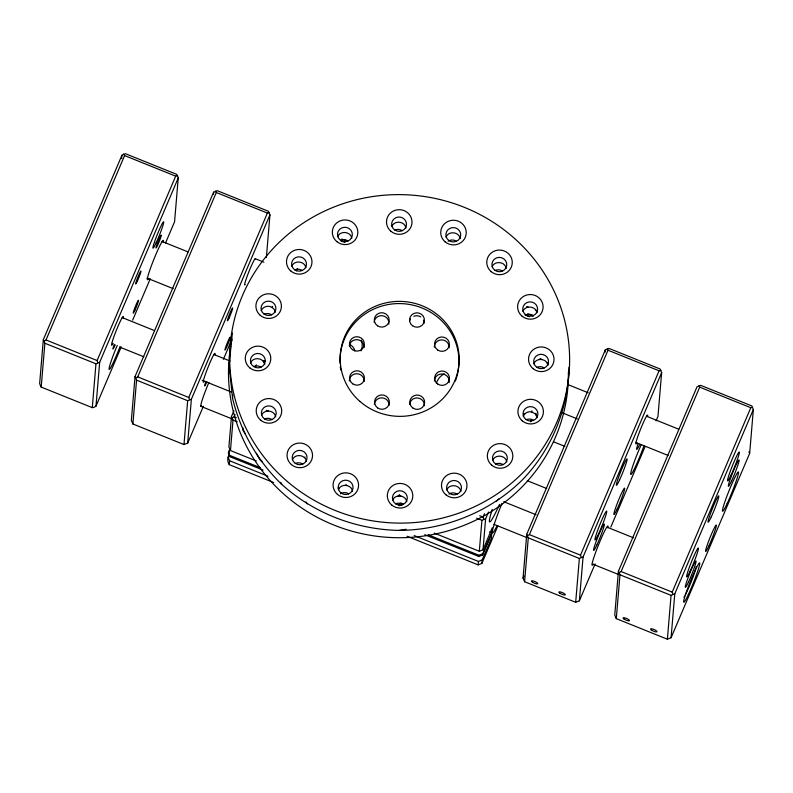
<?xml version="1.0" encoding="UTF-8"?>
<svg xmlns="http://www.w3.org/2000/svg" width="793" height="793" viewBox="0 0 793 793"><rect width="100%" height="100%" fill="white"/><g stroke="black" fill="none" stroke-linecap="round" stroke-linejoin="round"><path stroke-width="1.19" d="M568.997 367.149C568.353 409.228 551.343 450.047 522.022 480.231C489.35 512.189 444.635 530.021 399.018 530.418C355.918 529.506 313.77 513.349 281.733 484.364C257.477 460.902 240.338 431.055 232.547 398.205L232.745 394.855M165.519 243.015L174.569 221.782L178.247 177.939L177.513 175.778L176.71 174.361L125.611 153.783L123.797 154.149L121.924 155.259L43.328 339.652L39.65 383.495L40.393 385.646L41.196 387.073L92.285 407.642L94.099 407.275L95.983 406.175L121.22 346.947M41.196 387.073L44.874 343.23L43.328 339.652M92.285 407.642L95.963 363.799L99.66 362.332L178.247 177.939M95.983 406.175L99.66 362.332M121.636 158.63L121.924 155.259M266.369 257.586L269.947 214.863L268.411 211.285L217.322 190.707L213.624 192.184L135.038 376.576L131.351 420.419L132.897 423.997L183.986 444.566L187.683 443.099L203.404 406.224M132.897 423.997L136.574 380.154L135.038 376.576M183.986 444.566L187.663 400.723L191.361 399.256L269.947 214.863M187.683 443.099L191.361 399.256M213.436 194.424L213.624 192.184M229.494 453.794C227.66 457.095 226.877 461.437 229.266 464.658L273.714 482.56M263.088 470.08L229.93 456.728L228.394 453.15L229.861 448.729M233.885 410.843L231.467 416.503L228.909 446.974L230.456 450.553L256.397 461.001M229.266 464.658L229.593 460.753L228.057 457.174M229.93 456.728L228.493 451.951M230.456 450.553L233.013 420.082L231.467 416.503M399.157 505.875L399.553 503.783L400.534 504.179M399.464 504.873L399.533 504.051M497.806 526.027L481.866 563.417L478.169 564.884L478.457 561.454L482.154 559.977L491.303 538.506L491.729 533.54L482.57 555.011L478.873 556.478L424.731 534.68M478.873 556.478L478.982 555.278L482.679 553.801L491.789 532.807L492.205 527.841L483.016 549.787L479.319 551.254L434.197 533.084M479.319 551.254L481.916 520.307L485.613 518.84L488.508 512.04M481.866 563.417L482.154 559.977M482.57 555.011L482.679 553.801M483.016 549.787L485.613 518.84M595.097 563.942L579.376 600.816L575.678 602.293L524.589 581.715L523.053 578.137L526.73 534.294L605.317 349.901L609.014 348.434L660.103 369.003L661.649 372.581L657.962 416.424L656.059 420.895M524.589 581.715L528.277 537.872L526.73 534.294M575.678 602.293L579.366 558.45L583.063 556.973L661.649 372.581M579.376 600.816L583.063 556.973M605.128 352.151L605.317 349.901M618.431 571.218L614.753 615.061L616.29 618.639L667.389 639.217L671.076 637.741L749.672 453.348L753.35 409.505L751.804 405.927L700.715 385.358L697.017 386.825L618.431 571.218L619.977 574.796L616.29 618.639M667.389 639.217L671.066 595.374L674.764 593.898L753.35 409.505M671.076 637.741L674.764 593.898M232.547 398.205L229.088 365.196L232.399 333.001M523.172 416.156C524.52 412.965 528.237 411.171 531.597 411.904L531.964 410.824M275.359 312.164L274.229 309.468L272.128 307.446L272.584 306.376M44.13 341.069L46.014 339.969L124.6 155.577L123.797 154.149M97.846 362.698L97.103 360.547L175.689 176.155L177.513 175.778M132.659 320.124L150.273 278.779M135.831 377.993L137.714 376.893L216.301 192.501L215.498 191.083M189.547 399.622L188.803 397.471L267.39 213.079L269.214 212.702M223.408 359.288L231.982 339.166M232.27 417.931L234.153 416.831L235.095 414.62M255.366 367.06L256.308 364.849M296.374 270.829L297.316 268.619M228.394 453.15L230.307 448.65M483.789 519.207L483.056 517.056L484.464 513.735M527.533 535.721L529.407 534.621L608.003 350.228L607.2 348.801M523.053 578.137L524.004 575.906M581.239 557.35L580.506 555.189L659.092 370.797L660.906 370.43M610.818 527.067L645.105 446.598M619.234 572.645L621.117 571.545L699.704 387.153L698.901 385.725M672.94 594.274L672.206 592.113L750.793 407.721L752.607 407.354M261.165 310.658C262.87 306.514 268.46 304.978 272.128 307.446M445.993 237.107C448.491 230.614 459.137 231.725 460.188 238.624M338.343 489.707C340.831 483.205 351.477 484.315 352.528 491.214M250.529 363.025C253.007 356.503 263.663 357.613 264.733 364.502M391.762 226.56C394.23 220.038 404.886 221.148 405.957 228.037M392.565 500.294C395.033 493.771 405.689 494.882 406.759 501.771M533.788 363.828C536.266 357.306 546.922 358.416 547.983 365.305M337.63 236.73C340.147 230.357 350.575 231.417 351.755 238.158M261.502 415.344C264.019 408.97 274.447 410.031 275.637 416.771M522.894 311.332C525.412 304.958 535.84 306.019 537.02 312.759M446.766 489.945C449.284 483.571 459.712 484.632 460.902 491.373M291.794 266.2C294.372 259.886 304.77 260.996 305.91 267.747M292.369 459.762C294.946 453.447 305.345 454.558 306.475 461.308M492.086 266.775C494.673 260.451 505.062 261.561 506.202 268.321M492.661 460.336C495.238 454.012 505.637 455.132 506.767 461.883M496.359 501.374L498.975 498.856M304.423 457.601L305.057 457.065M539.319 359.507L540.36 358.714L542.075 359.526M398.096 495.972L399.375 495.04L400.852 495.992M345.351 485.286L346.214 484.731L346.759 485.455M263.663 361.905L265.348 361.172L262.711 360.756M536.603 311.441L537.664 311.015L535.979 310.291M524.758 413.847L523.648 414.124L523.836 414.937M399.018 530.418L406.135 529.288M531.597 411.904L535.275 413.847L537.367 417.673M266.279 410.308L268.312 410.992M526.661 306.554L528.237 307.119M337.897 488.042L339.007 488.488M546.684 488.508L527.345 480.727M341.862 239L347.493 241.27M527.692 313.83L533.322 316.09M340.484 240.646L344.925 242.44M524.936 314.92L529.377 316.714M124.6 155.577L175.689 176.155M216.301 192.501L267.39 213.079M608.003 350.228L659.092 370.797M699.704 387.153L750.793 407.721M255.237 258.687L263.861 262.156M567.61 384.466L588.218 392.773M646.384 416.186L678.699 429.201M162.04 241.449L188.08 251.936M562.326 412.856L577.413 418.932M635.718 442.405L668.033 455.42M147.082 278.125L173.122 288.612M553.544 441.79L564.933 446.38M122.201 317.587L154.516 330.602M213.753 354.451L230.059 361.023M608.538 527.761L633.438 537.793M120.139 347.255L143.83 356.791M202.146 380.273L231.229 391.98M503.743 501.711L536.098 514.756M46.014 339.969L97.103 360.547M137.714 376.893L188.803 397.471M529.407 534.621L580.506 555.189M621.117 571.545L672.206 592.113M234.153 416.831L236.373 417.723M479.715 515.708L483.056 517.056M44.874 343.23L95.963 363.799M136.574 380.154L187.663 400.723M528.277 537.872L579.366 558.45M619.977 574.796L671.066 595.374M200.738 406.274L232.438 419.041M493.97 524.351L526.81 537.575M593.6 564.467L618.51 574.499M233.013 420.082L237.266 421.797M476.593 518.166L481.916 520.307M489.519 531.895L491.789 532.807M399.285 504.417L401.902 505.468M428.151 534.809L478.982 555.278M230.039 455.529L260.491 467.791M229.593 460.753L267.955 476.196M414.164 535.562L478.457 561.454M407.057 536.246L478.169 564.884M256.317 453.209L259.707 459.434L261.65 460.743M546.922 362.708L548.558 363.947M259.707 459.434L262.324 461.982M305.92 501.86L307.268 503.892M245.354 433.959L242.906 430.163L242.846 427.744M748.87 451.931L749.672 453.348M280.682 482.332L281.733 484.364M540.36 358.714L540.657 359.388M229.088 365.196L229.514 367.615M536.009 413.252L536.227 414.967M399.375 495.04L399.424 495.863M204.247 381.274A15.582 1.229 -68.1 0 1 208.004 367.357A15.582 1.229 -68.1 0 1 214.913 354.798M206.914 381.8A6.968 0.545 -68.1 0 1 204.683 385.963A6.968 0.545 -68.1 0 1 205.962 381.393M201.472 405.947A19.835 1.556 -68.1 0 1 202.106 400.346A19.835 1.556 -68.1 0 1 208.946 382.365M245.156 284.697A14.165 1.11 -68.1 0 1 248.586 272.495A14.165 1.11 -68.1 0 1 255.396 258.796M593.342 564.001A21.252 1.675 -68.1 0 1 598.467 545.029A21.252 1.675 -68.1 0 1 607.884 527.9M636.858 443.009A15.582 1.229 -68.1 0 1 640.605 429.092A15.582 1.229 -68.1 0 1 647.524 416.533M639.604 444.605A14.165 1.11 -68.1 0 1 637.988 443.902M643.886 445.953A21.252 1.675 -68.1 0 1 630.812 474.462A21.252 1.675 -68.1 0 1 641.18 444.794M148.707 278.422A21.252 1.675 -68.1 0 1 153.822 259.45A21.252 1.675 -68.1 0 1 163.249 242.321M113.171 343.28A15.582 1.229 -68.1 0 1 115.828 331.623A15.582 1.229 -68.1 0 1 123.212 317.874M115.213 344.876A6.968 0.545 -68.1 0 1 112.983 349.039A6.968 0.545 -68.1 0 1 114.261 344.469M120.001 346.63A19.835 1.556 -68.1 0 1 109.196 369.439A19.835 1.556 -68.1 0 1 117.245 345.441M696.195 566.668A17 1.338 -68.1 0 1 696.046 567.59M695.729 568.908A17 1.338 -68.1 0 1 685.093 595.315M684.418 596.475A17 1.338 -68.1 0 1 683.883 597.238M402.874 503.724A16.147 3.985 23.1 0 1 400.782 503.01M496.656 526.582A28.33 2.23 -68.1 0 1 492.661 529.823A28.33 2.23 -68.1 0 1 501.979 503.386M499.511 504.457A38.252 3.013 -68.1 0 1 492.265 509.393M530.745 421.846A38.252 3.013 -68.1 0 1 531.231 419.923M568.373 372.006A169.999 164.201 4.8 0 1 394.091 537.644A169.999 164.201 4.8 0 1 228.85 361.717M229.028 359.318A169.999 164.201 4.8 0 1 229.504 354.521M229.792 352.132A169.999 164.201 4.8 0 1 230.684 346.184M231.1 343.825A169.999 164.201 4.8 0 1 231.784 340.306M526.641 419.556A7.434 7.187 4.8 0 1 533.52 420.25M537.337 367.179A7.434 7.187 4.8 0 1 544.196 367.932M526.265 314.831A7.434 7.187 4.8 0 1 533.352 315.584M495.407 270.344A7.434 7.187 4.8 0 1 502.504 271.087M448.134 241.191A7.434 7.187 4.8 0 1 456.352 241.201M395.31 229.911A7.434 7.187 4.8 0 1 402.16 230.664M341 240.229A7.434 7.187 4.8 0 1 348.087 240.983M295.115 269.779A7.434 7.187 4.8 0 1 302.212 270.512M264.634 314.058A7.434 7.187 4.8 0 1 271.523 314.752M254.077 366.376A7.434 7.187 4.8 0 1 260.937 367.129M264.872 418.843A7.434 7.187 4.8 0 1 271.959 419.596M295.69 463.34A7.434 7.187 4.8 0 1 302.777 464.083M340.475 493.781A7.434 7.187 4.8 0 1 348.692 493.801M396.113 503.654A7.434 7.187 4.8 0 1 402.963 504.398M448.957 494.039A7.434 7.187 4.8 0 1 457.224 494.198M495.982 463.905A7.434 7.187 4.8 0 1 503.079 464.648M349.426 344.43A8.921 8.624 4.8 0 1 354.808 350.873M436.398 383.297A15.582 15.047 4.8 0 1 444.338 373.84M361.34 340.167A15.582 15.047 4.8 0 1 361.053 350.873M340.048 363.135A59.495 57.473 4.8 0 1 408.603 304.304A59.495 57.473 4.8 0 1 455.36 381.076M340.762 369.984A59.495 57.473 4.8 0 1 340.296 366.574M434.376 380.997A7.434 7.187 4.8 0 1 442.623 373.989A7.434 7.187 4.8 0 1 449.086 382.642M434.277 347.175A7.434 7.187 4.8 0 1 441.939 339.9A7.434 7.187 4.8 0 1 449.116 347.711M409.624 320.778A7.434 7.187 4.8 0 1 410.477 319.004M413.857 316.288A7.434 7.187 4.8 0 1 420.756 316.922M423.581 320.203A7.434 7.187 4.8 0 1 424.156 323.068M374.088 322.206A7.434 7.187 4.8 0 1 382.474 315.723A7.434 7.187 4.8 0 1 388.808 324.188M349.267 346.006A7.434 7.187 4.8 0 1 357.474 339.701A7.434 7.187 4.8 0 1 364.046 347.681M349.316 380.977A7.434 7.187 4.8 0 1 356.989 373.701A7.434 7.187 4.8 0 1 364.165 381.512M374.346 404.192A7.434 7.187 4.8 0 1 382.196 397.858A7.434 7.187 4.8 0 1 389.175 405.164M409.555 404.499A7.434 7.187 4.8 0 1 417.574 397.967A7.434 7.187 4.8 0 1 424.374 405.758M226.52 347.453A6.968 0.545 -68.1 0 0 230.228 337.174A6.968 0.545 -68.1 0 0 226.025 346.154A6.968 0.545 -68.1 0 0 226.52 347.453M228.979 318.221A6.968 0.545 -68.1 0 0 232.676 307.942A6.968 0.545 -68.1 0 0 228.483 316.922A6.968 0.545 -68.1 0 0 228.979 318.221M532.46 582.201A3.479 0.862 23.1 0 0 537.723 583.757A3.479 0.862 23.1 0 0 533.501 581.041A3.479 0.862 23.1 0 0 532.46 582.201M559.967 593.283A3.479 0.862 23.1 0 0 565.24 594.839A3.479 0.862 23.1 0 0 561.018 592.113A3.479 0.862 23.1 0 0 559.967 593.283M598.437 534.195A15.582 1.229 -68.1 0 0 606.724 511.198A15.582 1.229 -68.1 0 0 597.327 531.29A15.582 1.229 -68.1 0 0 598.437 534.195M617.113 509.165A14.165 1.11 -68.1 0 0 624.646 488.26A14.165 1.11 -68.1 0 0 616.102 506.529A14.165 1.11 -68.1 0 0 617.113 509.165M619.571 479.934A14.165 1.11 -68.1 0 0 627.104 459.028A14.165 1.11 -68.1 0 0 618.56 477.297A14.165 1.11 -68.1 0 0 619.571 479.934M596.812 545.069A14.165 1.11 -68.1 0 0 604.345 524.163A14.165 1.11 -68.1 0 0 595.801 542.432A14.165 1.11 -68.1 0 0 596.812 545.069M134.82 310.529A6.968 0.545 -68.1 0 0 138.527 300.25A6.968 0.545 -68.1 0 0 134.324 309.23A6.968 0.545 -68.1 0 0 134.82 310.529M137.278 281.297A6.968 0.545 -68.1 0 0 140.976 271.018A6.968 0.545 -68.1 0 0 136.773 279.998A6.968 0.545 -68.1 0 0 137.278 281.297M157.579 245.394A6.968 0.545 -68.1 0 0 161.286 235.115A6.968 0.545 -68.1 0 0 157.083 244.095A6.968 0.545 -68.1 0 0 157.579 245.394M156.162 242.777A14.165 1.11 -68.1 0 0 163.695 221.871A14.165 1.11 -68.1 0 0 155.15 240.14A14.165 1.11 -68.1 0 0 156.162 242.777M624.16 619.125A3.479 0.862 23.1 0 0 629.424 620.691A3.479 0.862 23.1 0 0 625.201 617.965A3.479 0.862 23.1 0 0 624.16 619.125M651.668 630.207A3.479 0.862 23.1 0 0 656.941 631.763A3.479 0.862 23.1 0 0 652.718 629.037A3.479 0.862 23.1 0 0 651.668 630.207M688.443 594.383A21.252 1.675 -68.1 0 0 699.743 563.02A21.252 1.675 -68.1 0 0 686.926 590.428A21.252 1.675 -68.1 0 0 688.443 594.383M731.047 475.136A15.582 1.229 -68.1 0 0 739.334 452.139A15.582 1.229 -68.1 0 0 729.937 472.231A15.582 1.229 -68.1 0 0 731.047 475.136M690.138 571.119A15.582 1.229 -68.1 0 0 698.425 548.122A15.582 1.229 -68.1 0 0 689.028 568.214A15.582 1.229 -68.1 0 0 690.138 571.119M708.813 546.09A14.165 1.11 -68.1 0 0 716.347 525.184A14.165 1.11 -68.1 0 0 707.802 543.453A14.165 1.11 -68.1 0 0 708.813 546.09M711.271 516.858A14.165 1.11 -68.1 0 0 718.805 495.952A14.165 1.11 -68.1 0 0 710.26 514.221A14.165 1.11 -68.1 0 0 711.271 516.858M688.512 581.993A14.165 1.11 -68.1 0 0 696.046 561.087A14.165 1.11 -68.1 0 0 687.501 579.356A14.165 1.11 -68.1 0 0 688.512 581.993M731.572 480.954A14.165 1.11 -68.1 0 0 739.106 460.049A14.165 1.11 -68.1 0 0 730.561 478.318A14.165 1.11 -68.1 0 0 731.572 480.954M727.191 503.456A21.252 1.675 -68.1 0 0 738.501 472.093A21.252 1.675 -68.1 0 0 725.684 499.491A21.252 1.675 -68.1 0 0 727.191 503.456M287.443 481.589A169.999 164.201 4.8 0 0 566.311 392.049A169.999 164.201 4.8 0 0 345.233 202.968A169.999 164.201 4.8 0 0 287.443 481.589M359.863 401.367A59.495 57.473 4.8 0 0 457.848 371.134A59.495 57.473 4.8 0 0 381.264 304.096A59.495 57.473 4.8 0 0 359.863 401.367M533.065 368.636A12.747 12.311 4.8 0 0 553.831 361.519A12.747 12.311 4.8 0 0 536.97 347.661A12.747 12.311 4.8 0 0 533.065 368.636M522.151 316.238A12.747 12.311 4.8 0 0 542.908 309.082A12.747 12.311 4.8 0 0 526.007 295.254A12.747 12.311 4.8 0 0 522.151 316.238M491.174 271.632A12.747 12.311 4.8 0 0 512.04 264.773A12.747 12.311 4.8 0 0 495.357 250.707A12.747 12.311 4.8 0 0 491.174 271.632M445.071 241.776A12.747 12.311 4.8 0 0 465.987 235.055A12.747 12.311 4.8 0 0 449.403 220.88A12.747 12.311 4.8 0 0 445.071 241.776M391.028 231.358A12.747 12.311 4.8 0 0 411.805 224.25A12.747 12.311 4.8 0 0 394.934 210.383A12.747 12.311 4.8 0 0 391.028 231.358M336.886 241.647A12.747 12.311 4.8 0 0 357.643 234.49A12.747 12.311 4.8 0 0 340.742 220.662A12.747 12.311 4.8 0 0 336.886 241.647M290.882 271.057A12.747 12.311 4.8 0 0 311.748 264.208A12.747 12.311 4.8 0 0 295.065 250.132A12.747 12.311 4.8 0 0 290.882 271.057M260.243 315.327A12.747 12.311 4.8 0 0 281.158 308.606A12.747 12.311 4.8 0 0 264.575 294.421A12.747 12.311 4.8 0 0 260.243 315.327M249.805 367.833A12.747 12.311 4.8 0 0 270.582 360.716A12.747 12.311 4.8 0 0 253.71 346.848A12.747 12.311 4.8 0 0 249.805 367.833M260.758 420.25A12.747 12.311 4.8 0 0 281.515 413.094A12.747 12.311 4.8 0 0 264.624 399.266A12.747 12.311 4.8 0 0 260.758 420.25M291.447 464.629A12.747 12.311 4.8 0 0 312.313 457.769A12.747 12.311 4.8 0 0 295.63 443.703A12.747 12.311 4.8 0 0 291.447 464.629M337.412 494.366A12.747 12.311 4.8 0 0 358.327 487.655A12.747 12.311 4.8 0 0 341.753 473.471A12.747 12.311 4.8 0 0 337.412 494.366M391.841 505.101A12.747 12.311 4.8 0 0 412.608 497.984A12.747 12.311 4.8 0 0 395.747 484.126A12.747 12.311 4.8 0 0 391.841 505.101M446.023 494.852A12.747 12.311 4.8 0 0 466.78 487.695A12.747 12.311 4.8 0 0 449.889 473.867A12.747 12.311 4.8 0 0 446.023 494.852M491.739 465.194A12.747 12.311 4.8 0 0 512.605 458.334A12.747 12.311 4.8 0 0 495.922 444.268A12.747 12.311 4.8 0 0 491.739 465.194M522.25 420.825A12.747 12.311 4.8 0 0 543.165 414.105A12.747 12.311 4.8 0 0 526.582 399.93A12.747 12.311 4.8 0 0 522.25 420.825M412.558 325.774A7.434 7.187 4.8 0 0 424.364 320.848A7.434 7.187 4.8 0 0 413.986 313.413A7.434 7.187 4.8 0 0 412.558 325.774M377.508 325.794A7.434 7.187 4.8 0 0 389.155 320.541A7.434 7.187 4.8 0 0 378.558 313.404A7.434 7.187 4.8 0 0 377.508 325.794M352.488 349.673A7.434 7.187 4.8 0 0 364.294 344.757A7.434 7.187 4.8 0 0 353.916 337.312A7.434 7.187 4.8 0 0 352.488 349.673M352.766 383.852A7.434 7.187 4.8 0 0 364.413 378.588A7.434 7.187 4.8 0 0 353.817 371.451A7.434 7.187 4.8 0 0 352.766 383.852M377.577 407.87A7.434 7.187 4.8 0 0 389.373 402.943A7.434 7.187 4.8 0 0 379.004 395.509A7.434 7.187 4.8 0 0 377.577 407.87M412.984 408.088A7.434 7.187 4.8 0 0 424.622 402.834A7.434 7.187 4.8 0 0 414.035 395.697A7.434 7.187 4.8 0 0 412.984 408.088M437.647 383.961A7.434 7.187 4.8 0 0 449.443 379.044A7.434 7.187 4.8 0 0 439.074 371.6A7.434 7.187 4.8 0 0 437.647 383.961M437.716 350.04A7.434 7.187 4.8 0 0 449.363 344.786A7.434 7.187 4.8 0 0 438.767 337.649A7.434 7.187 4.8 0 0 437.716 350.04M536.841 367.328A7.434 7.187 4.8 0 0 548.508 362.133A7.434 7.187 4.8 0 0 537.961 354.937A7.434 7.187 4.8 0 0 536.841 367.328M525.937 314.94A7.434 7.187 4.8 0 0 537.585 309.676A7.434 7.187 4.8 0 0 526.988 302.539A7.434 7.187 4.8 0 0 525.937 314.94M494.991 270.373A7.434 7.187 4.8 0 0 506.737 265.328A7.434 7.187 4.8 0 0 496.289 257.993A7.434 7.187 4.8 0 0 494.991 270.373M448.897 240.527A7.434 7.187 4.8 0 0 460.693 235.6A7.434 7.187 4.8 0 0 450.325 228.166A7.434 7.187 4.8 0 0 448.897 240.527M394.805 230.049A7.434 7.187 4.8 0 0 406.482 224.855A7.434 7.187 4.8 0 0 395.935 217.659A7.434 7.187 4.8 0 0 394.805 230.049M340.673 240.338A7.434 7.187 4.8 0 0 352.32 235.085A7.434 7.187 4.8 0 0 341.724 227.938A7.434 7.187 4.8 0 0 340.673 240.338M294.699 269.798A7.434 7.187 4.8 0 0 306.445 264.753A7.434 7.187 4.8 0 0 295.997 257.428A7.434 7.187 4.8 0 0 294.699 269.798M264.069 314.068A7.434 7.187 4.8 0 0 275.865 309.151A7.434 7.187 4.8 0 0 265.496 301.707A7.434 7.187 4.8 0 0 264.069 314.068M253.582 366.525A7.434 7.187 4.8 0 0 265.259 361.321A7.434 7.187 4.8 0 0 254.702 354.124A7.434 7.187 4.8 0 0 253.582 366.525M264.555 418.952A7.434 7.187 4.8 0 0 276.192 413.688A7.434 7.187 4.8 0 0 265.605 406.551A7.434 7.187 4.8 0 0 264.555 418.952M295.264 463.36A7.434 7.187 4.8 0 0 307.01 458.324A7.434 7.187 4.8 0 0 296.562 450.989A7.434 7.187 4.8 0 0 295.264 463.36M341.238 493.117A7.434 7.187 4.8 0 0 353.034 488.191A7.434 7.187 4.8 0 0 342.665 480.756A7.434 7.187 4.8 0 0 341.238 493.117M395.618 503.793A7.434 7.187 4.8 0 0 407.285 498.599A7.434 7.187 4.8 0 0 396.738 491.402A7.434 7.187 4.8 0 0 395.618 503.793M449.819 493.553A7.434 7.187 4.8 0 0 461.457 488.29A7.434 7.187 4.8 0 0 450.87 481.153A7.434 7.187 4.8 0 0 449.819 493.553M495.566 463.935A7.434 7.187 4.8 0 0 507.302 458.889A7.434 7.187 4.8 0 0 496.854 451.554A7.434 7.187 4.8 0 0 495.566 463.935M526.066 419.566A7.434 7.187 4.8 0 0 537.872 414.65A7.434 7.187 4.8 0 0 527.494 407.205A7.434 7.187 4.8 0 0 526.066 419.566"/></g></svg>
